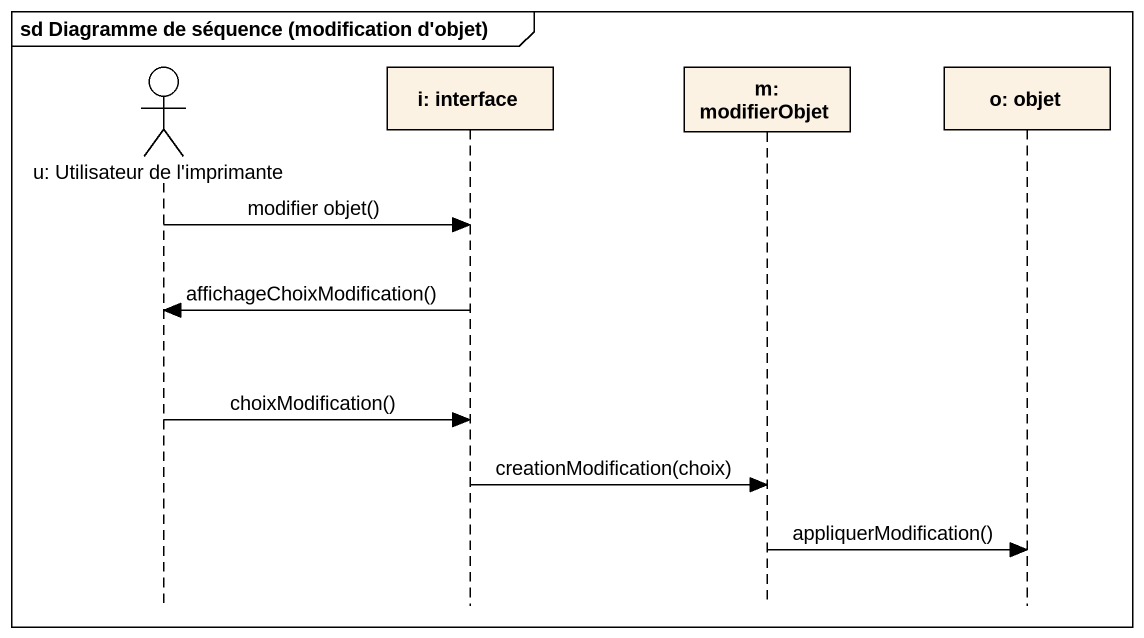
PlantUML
@startuml
mainframe sd Diagramme de séquence (modification d'objet)
hide footbox
actor "u: Utilisateur de l'imprimante" as u_Utilisateur_de_l
participant "i: interface" as i_interface
participant "m: modifierObjet" as m_modifierObjet
participant "o: objet" as o_objet

u_Utilisateur_de_l -> i_interface : modifier objet()
i_interface -> u_Utilisateur_de_l : affichageChoixModification()
u_Utilisateur_de_l -> i_interface : choixModification()
i_interface -> m_modifierObjet : creationModification(choix)
m_modifierObjet -> o_objet : appliquerModification()
@enduml
